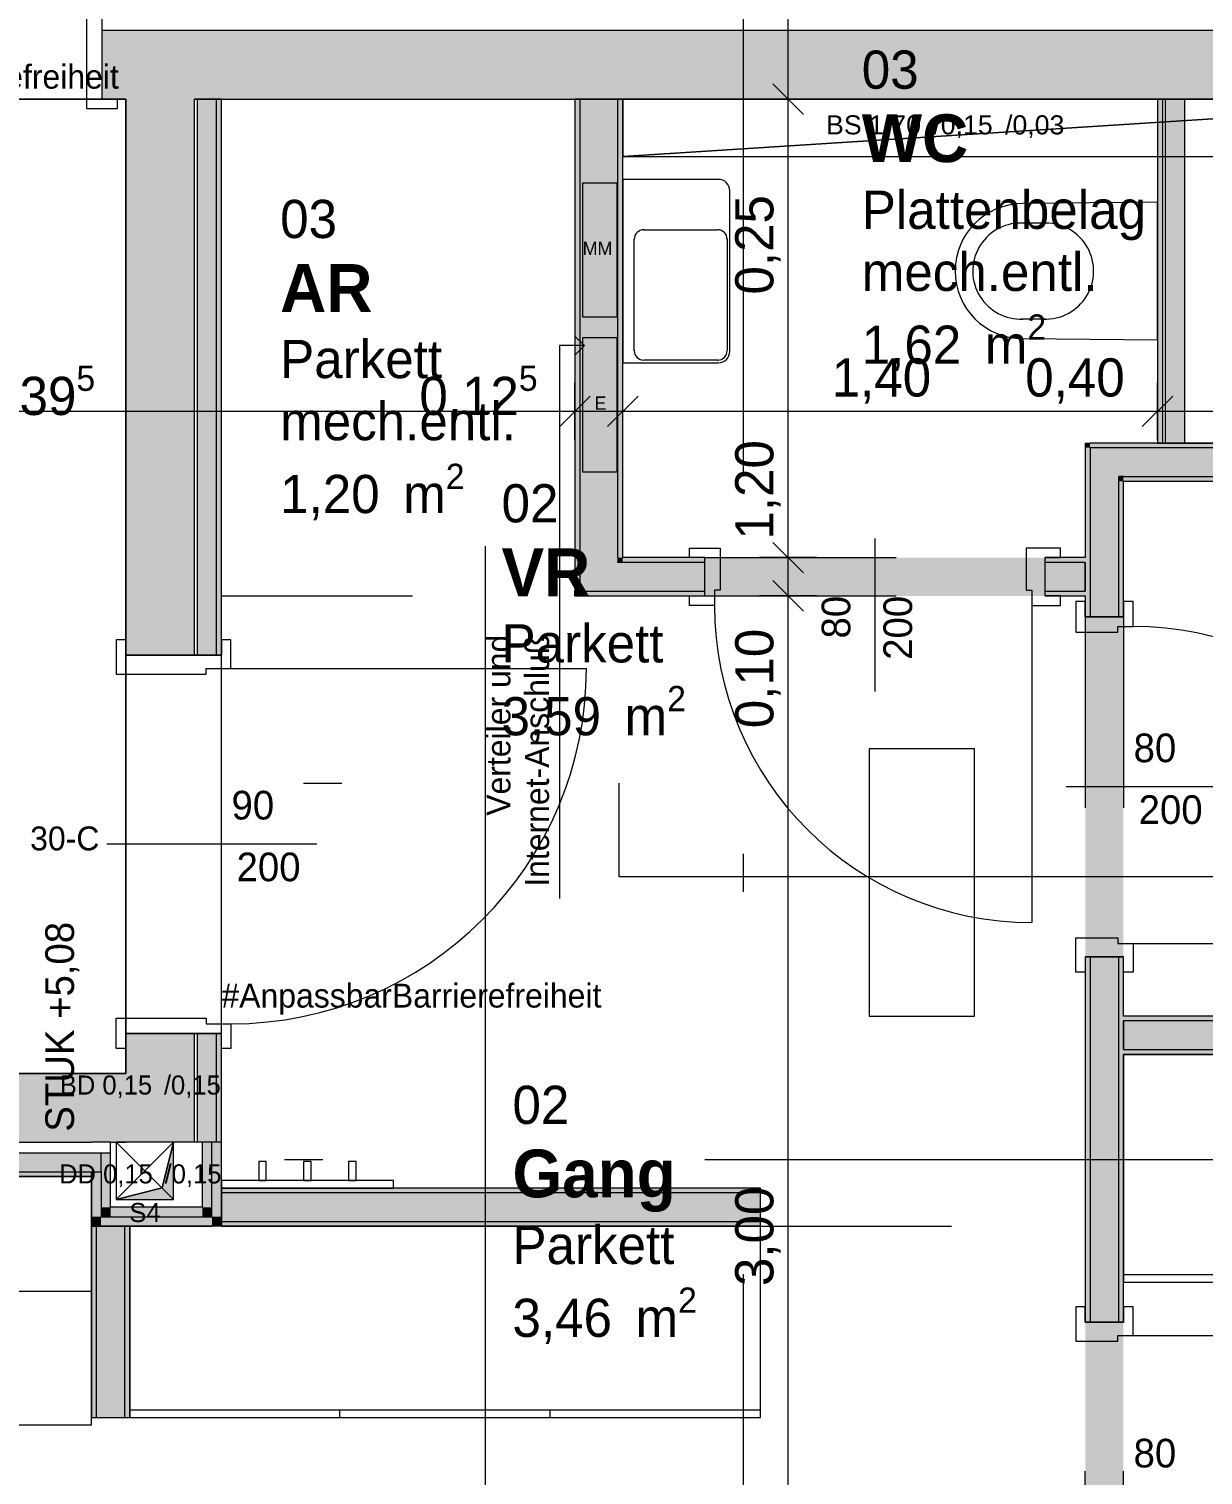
# Model space of a CAD drawing. Header units: metres. Extents: x -3 to 205, y -18 to 45.
# Drawn here: x 13.131 to 16.203, y -9.826 to -6.041 of the extents above; entities that cross this region are included whole.
import ezdxf

# ---------------------------------------------------------------- set-up
doc = ezdxf.new("R2010")
doc.units = ezdxf.units.M
doc.header["$MEASUREMENT"] = 0
for name, pattern in [('Achse', [0.004, 0.002, -0.001, 0, -0.001]), ('Schnittlinie', [0.006, 0.003, -0.0015, 0, -0.0015]), ('Strichlinie eng', [0.002, 0.0015, -0.0005]), ('Untersicht', [0.001, 0.0005, -0.0005])]:
    doc.linetypes.add(name, pattern=pattern)
for name, color, linetype in [('1._1.Stock PP STG1_3_000 Achsraster', 7, 'Continuous'), ('1._1.Stock PP STG1_3_120 Wand Innen tragend', 7, 'Continuous'), ('1._1.Stock PP STG1_3_130 Wand Innen', 7, 'Continuous'), ('1._1.Stock PP STG1_3_170 Schachtwände', 7, 'Continuous'), ('1._1.Stock PP STG1_3_220 Bodenaufbau', 7, 'Continuous'), ('1._1.Stock PP STG1_3_270 Deckendurchbruchsymbol', 7, 'Continuous'), ('1._1.Stock PP STG1_3_510 Möblierung', 7, 'Continuous'), ('1._1.Stock PP STG1_3_520 Fixeinbauten', 7, 'Continuous'), ('1._1.Stock PP STG1_3_530 Küche', 7, 'Continuous'), ('1._1.Stock PP STG1_3_540 Sanitäreinrichtung', 7, 'Continuous'), ('1._1.Stock PP STG1_3_630 Elektrische Installation', 7, 'Continuous'), ('1._1.Stock PP STG1_3_810 Raum', 7, 'Continuous'), ('1._1.Stock PP STG1_3_815 Raumbegrenzung', 7, 'Continuous'), ('1._1.Stock PP STG1_3_851 Marker Schnitt', 7, 'Continuous'), ('1._1.Stock PP STG1_3_945 Einreichplan Beschriftung', 7, 'Continuous'), ('1._1.Stock PP STG1_3_950 Polierplan Bemaßung', 7, 'Continuous')]:
    doc.layers.add(name, color=color, linetype=linetype)
doc.styles.add('ERSTELLTER_STIL_1', font='arial.ttf')
doc.styles.add('ERSTELLTER_STIL_2', font='')
doc.styles.add('ERSTELLTER_STIL_6', font='')
doc.styles.get('ERSTELLTER_STIL_2').set_extended_font_data('Eurostile')
doc.styles.get('ERSTELLTER_STIL_6').set_extended_font_data('Eurostile', bold=True)

msp = doc.modelspace()

# ---------------------------------------------------------------- hatches: boundary and pattern name
at = {"layer": '1._1.Stock PP STG1_3_120 Wand Innen tragend', "linetype": 'Continuous', "lineweight": 13, "true_color": 0x3f7f02}
for points in [[(16.385, -6.045), (13.3225, -6.045), (13.3225, -6.225), (16.385, -6.225)], [(13.385, -7.68), (13.565, -7.68), (13.565, -6.225), (13.385, -6.225)], [(13.385, -8.955), (13.565, -8.955), (13.565, -8.67), (13.385, -8.67)], [(9.685, -8.955), (13.295, -8.955), (13.295, -8.775), (9.685, -8.775)], [(13.32, -8.865), (13.295, -8.775), (13.295, -8.955), (13.32, -8.955)], [(13.345, -8.955), (13.385, -8.955), (13.385, -8.775), (13.295, -8.775)], [(13.345, -8.955), (13.32, -8.865), (13.32, -8.955)]]:
    msp.add_hatch(color=76, dxfattribs=at).paths.add_polyline_path(points)
at = {"layer": '1._1.Stock PP STG1_3_120 Wand Innen tragend', "linetype": 'Continuous', "lineweight": 13, "true_color": 0xffaa00}
for points in [[(13.5725, -6.225), (13.5725, -7.68), (13.6225, -7.68), (13.6225, -6.225)], [(13.5725, -8.955), (13.6225, -8.955), (13.6225, -8.67), (13.5725, -8.67)], [(9.685, -9.0325), (13.295, -9.0325), (13.295, -8.9825), (9.685, -8.9825)], [(13.32, -9.0325), (13.32, -8.9825), (13.295, -8.9825), (13.295, -9.0325)]]:
    msp.add_hatch(color=40, dxfattribs=at).paths.add_polyline_path(points)
at = {"layer": '1._1.Stock PP STG1_3_120 Wand Innen tragend', "linetype": 'Continuous', "lineweight": 13, "true_color": 0xfb02fe}
for points in [[(13.6225, -6.225), (13.6225, -7.68), (13.635, -7.68), (13.635, -6.225)], [(13.6225, -8.955), (13.635, -8.955), (13.635, -8.67), (13.6225, -8.67)], [(9.685, -9.045), (13.295, -9.045), (13.295, -9.0325), (9.685, -9.0325)]]:
    msp.add_hatch(color=6, dxfattribs=at).paths.add_polyline_path(points)
at = {"layer": '1._1.Stock PP STG1_3_130 Wand Innen', "linetype": 'Continuous', "lineweight": 13, "true_color": 0xfb02fe}
for points in [[(14.5725, -7.5125), (14.5725, -6.225), (14.56, -6.225), (14.56, -7.5125)], [(14.685, -7.425), (14.685, -6.225), (14.6725, -6.225), (14.6725, -7.425)], [(16.0843, -6.225), (16.0843, -7.125), (16.0968, -7.125), (16.0968, -6.225)], [(15.895, -7.125), (15.9075, -7.1375), (15.9075, -7.125)], [(15.895, -7.1375), (15.9075, -7.1375), (15.895, -7.125)], [(15.895, -7.1375), (15.895, -7.58), (15.9075, -7.58), (15.9075, -7.1375)], [(15.9075, -7.1375), (16.2843, -7.1375), (16.2843, -7.125), (15.9075, -7.125)], [(15.9825, -7.2125), (15.995, -7.225), (15.995, -7.2125)], [(15.995, -7.225), (15.9825, -7.2125), (15.9825, -7.225)], [(15.995, -7.225), (15.9825, -7.225), (15.9825, -7.58), (15.995, -7.58)], [(15.995, -7.225), (16.2843, -7.225), (16.2843, -7.2125), (15.995, -7.2125)], [(14.6725, -7.435), (14.685, -7.425), (14.6725, -7.425)], [(14.685, -7.425), (14.6725, -7.435), (14.6725, -7.4375), (14.685, -7.4375)], [(14.685, -7.425), (14.685, -7.4375), (14.9, -7.4375), (14.9, -7.425)], [(15.79, -7.425), (15.79, -7.4375), (15.895, -7.4375), (15.895, -7.425)], [(14.5725, -7.5125), (14.56, -7.5125), (14.56, -7.525), (14.5725, -7.515)], [(14.56, -7.525), (14.5725, -7.525), (14.5725, -7.515)], [(14.5725, -7.5125), (14.5725, -7.515), (14.5756, -7.5125)], [(14.5725, -7.515), (14.5725, -7.525), (14.9, -7.525), (14.9, -7.5125), (14.5756, -7.5125)], [(15.895, -7.5125), (15.79, -7.5125), (15.79, -7.525), (15.895, -7.525)], [(15.9075, -8.47), (15.895, -8.47), (15.895, -9.4258), (15.9075, -9.4258)], [(15.995, -8.47), (15.9825, -8.47), (15.9825, -9.4258), (15.995, -9.4258)], [(18.6463, -8.625), (15.995, -8.625), (15.995, -8.6375), (18.6462, -8.6375)], [(15.995, -8.725), (18.6459, -8.725), (18.646, -8.7125), (15.995, -8.7125)], [(15.045, -9.075), (13.635, -9.075), (13.635, -9.0875), (15.045, -9.0875)], [(13.295, -9.175), (13.295, -9.675), (13.3075, -9.675), (13.3075, -9.175)], [(13.395, -9.675), (13.395, -9.175), (13.3825, -9.175), (13.3825, -9.675)], [(13.635, -9.175), (15.045, -9.175), (15.045, -9.1625), (13.635, -9.1625)]]:
    msp.add_hatch(color=6, dxfattribs=at).paths.add_polyline_path(points)
at = {"layer": '1._1.Stock PP STG1_3_130 Wand Innen', "linetype": 'Continuous', "lineweight": 13, "true_color": 0xffaa00}
for points in [[(14.6694, -7.4375), (14.6725, -7.435), (14.6725, -6.225), (14.5725, -6.225), (14.5725, -7.4375)], [(16.1043, -6.225), (16.1043, -7.125), (16.1543, -7.125), (16.1543, -6.225)], [(15.9075, -7.1375), (15.9825, -7.2125), (15.9825, -7.1375)], [(15.9825, -7.2125), (15.9075, -7.1375), (15.9075, -7.2125)], [(15.9825, -7.2125), (16.2843, -7.2125), (16.2843, -7.1375), (15.9825, -7.1375)], [(15.9825, -7.2125), (15.9075, -7.2125), (15.9075, -7.58), (15.9825, -7.58)], [(14.5725, -7.4375), (14.5725, -7.5125), (14.5756, -7.5125), (14.6694, -7.4375)], [(14.6725, -7.4375), (14.6694, -7.4375), (14.5756, -7.5125), (14.6725, -7.5125)], [(14.6725, -7.435), (14.6694, -7.4375), (14.6725, -7.4375)], [(14.6725, -7.5125), (14.9, -7.5125), (14.9, -7.4375), (14.6725, -7.4375)], [(15.79, -7.5125), (15.895, -7.5125), (15.895, -7.4375), (15.79, -7.4375)], [(15.9825, -8.47), (15.9075, -8.47), (15.9075, -9.4258), (15.9825, -9.4258)], [(15.995, -8.7125), (18.646, -8.7125), (18.6462, -8.6375), (15.995, -8.6375)], [(13.635, -9.1625), (15.045, -9.1625), (15.045, -9.0875), (13.635, -9.0875)], [(13.3825, -9.675), (13.3825, -9.175), (13.3075, -9.175), (13.3075, -9.675)]]:
    msp.add_hatch(color=40, dxfattribs=at).paths.add_polyline_path(points)
at = {"layer": '1._1.Stock PP STG1_3_130 Wand Innen', "linetype": 'Continuous', "lineweight": 0, "true_color": 0xffffff}
for points in [[(15.79, -7.525), (15.79, -7.425), (14.9, -7.425), (14.9, -7.525)], [(15.895, -8.47), (15.995, -8.47), (15.995, -7.58), (15.895, -7.58)], [(15.895, -9.4258), (15.895, -10.3158), (15.995, -10.3158), (15.995, -9.4258)]]:
    msp.add_hatch(color=7, dxfattribs=at).paths.add_polyline_path(points)
at = {"layer": '1._1.Stock PP STG1_3_170 Schachtwände', "linetype": 'Continuous', "lineweight": 13, "true_color": 0xfb02fe}
for points in [[(13.61, -9.125), (13.61, -8.955), (13.585, -8.955), (13.585, -9.125)], [(13.635, -9.15), (13.635, -8.955), (13.61, -8.955), (13.61, -9.15)], [(13.345, -9.125), (13.345, -8.9825), (13.32, -8.9825), (13.32, -9.125)], [(13.32, -9.15), (13.32, -9.0325), (13.295, -9.0325), (13.295, -9.15)], [(13.295, -9.15), (13.295, -9.175), (13.32, -9.15)], [(13.32, -9.15), (13.295, -9.175), (13.32, -9.175)], [(13.32, -9.125), (13.32, -9.15), (13.345, -9.125)], [(13.345, -9.125), (13.32, -9.15), (13.345, -9.15)], [(13.61, -9.15), (13.32, -9.15), (13.32, -9.175), (13.61, -9.175)], [(13.585, -9.125), (13.345, -9.125), (13.345, -9.15), (13.585, -9.15)], [(13.585, -9.15), (13.61, -9.15), (13.585, -9.125)], [(13.585, -9.125), (13.61, -9.15), (13.61, -9.125)], [(13.61, -9.175), (13.635, -9.175), (13.61, -9.15)], [(13.61, -9.15), (13.635, -9.175), (13.635, -9.15)]]:
    msp.add_hatch(color=6, dxfattribs=at).paths.add_polyline_path(points)
at = {"layer": '1._1.Stock PP STG1_3_270 Deckendurchbruchsymbol', "linetype": 'Continuous', "lineweight": 0}
msp.add_hatch(color=8, dxfattribs=at).paths.add_polyline_path([(13.36, -9.105), (13.51, -9.105), (13.51, -8.955), (13.4797, -9.0747)])
at = {"layer": '1._1.Stock PP STG1_3_630 Elektrische Installation', "linetype": 'Continuous', "lineweight": 0, "true_color": 0x3f1b00}
for points in [[(14.67, -6.445), (14.58, -6.445), (14.58, -6.795), (14.67, -6.795)], [(14.67, -6.85), (14.58, -6.85), (14.58, -7.2), (14.67, -7.2)]]:
    msp.add_hatch(color=28, dxfattribs=at).paths.add_polyline_path(points)

# ---------------------------------------------------------------- linework, layer by layer
at = {"layer": '1._1.Stock PP STG1_3_000 Achsraster', "color": 5, "linetype": 'Achse', "lineweight": 0, "ltscale": 1000}
for p, q in [((15, 3), (15, -18)), ((-1.5, -9), (21, -9))]:
    msp.add_line(p, q, dxfattribs=at)
at = {"layer": '1._1.Stock PP STG1_3_120 Wand Innen tragend', "color": 7, "linetype": 'Continuous', "lineweight": 13, "ltscale": 1000}
for p, q in [((13.3225, -5.975), (13.3225, -6.225)), ((13.2825, -6.25), (13.2825, -6.015)), ((13.3225, -6.0375), (13.3225, -6.045)), ((13.3225, -6.0375), (13.3225, -6.045)), ((13.3225, -6.0375), (13.3225, -6.045)), ((13.3225, -6.225), (13.3625, -6.225)), ((13.3625, -6.225), (13.3625, -6.25)), ((13.5725, -7.68), (13.5725, -6.225)), ((13.6225, -7.68), (13.6225, -6.225)), ((13.3625, -6.25), (13.2825, -6.25)), ((13.385, -7.64), (13.36, -7.64)), ((13.36, -7.64), (13.36, -7.73)), ((13.385, -7.68), (13.385, -7.64)), ((13.66, -7.64), (13.635, -7.64)), ((13.635, -7.64), (13.635, -7.68)), ((13.66, -7.715), (13.66, -7.64)), ((13.635, -7.68), (13.385, -7.68)), ((13.565, -7.68), (13.5725, -7.68)), ((13.565, -7.68), (13.5725, -7.68)), ((13.565, -7.68), (13.5725, -7.68)), ((13.5725, -7.68), (13.6225, -7.68)), ((13.5725, -7.68), (13.6225, -7.68)), ((13.5725, -7.68), (13.6225, -7.68)), ((13.6225, -7.68), (13.635, -7.68)), ((13.6225, -7.68), (13.635, -7.68)), ((13.6225, -7.68), (13.635, -7.68)), ((13.595, -7.73), (13.595, -7.715)), ((13.595, -7.715), (13.66, -7.715)), ((13.66, -7.715), (14.59, -7.715)), ((13.36, -7.73), (13.595, -7.73)), ((13.885, -8.175), (13.335, -8.175)), ((13.36, -8.63), (13.595, -8.63)), ((13.36, -8.71), (13.36, -8.63)), ((13.595, -8.63), (13.595, -8.645)), ((13.595, -8.645), (13.66, -8.645)), ((13.66, -8.645), (13.66, -8.71)), ((13.635, -8.67), (13.385, -8.67)), ((13.385, -8.67), (13.385, -8.71)), ((13.565, -8.67), (13.5725, -8.67)), ((13.565, -8.67), (13.5725, -8.67)), ((13.565, -8.67), (13.5725, -8.67)), ((13.5725, -8.955), (13.5725, -8.67)), ((13.5725, -8.67), (13.6225, -8.67)), ((13.5725, -8.67), (13.6225, -8.67)), ((13.5725, -8.67), (13.6225, -8.67)), ((13.6225, -8.955), (13.6225, -8.67)), ((13.6225, -8.67), (13.635, -8.67)), ((13.6225, -8.67), (13.635, -8.67)), ((13.6225, -8.67), (13.635, -8.67)), ((13.635, -8.71), (13.635, -8.67)), ((13.385, -8.71), (13.36, -8.71)), ((13.66, -8.71), (13.635, -8.71)), ((9.685, -8.9825), (13.295, -8.9825)), ((9.685, -9.0325), (13.295, -9.0325))]:
    msp.add_line(p, q, dxfattribs=at)
at = {"layer": '1._1.Stock PP STG1_3_120 Wand Innen tragend', "color": 7, "linetype": 'Continuous', "lineweight": 18, "ltscale": 1000}
for p, q in [((16.385, -6.045), (13.3225, -6.045)), ((13.3225, -6.045), (13.3225, -6.225)), ((13.3225, -6.045), (13.3225, -6.225)), ((13.3225, -6.045), (13.3225, -6.225)), ((13.565, -7.68), (13.565, -6.225)), ((13.385, -7.68), (13.565, -7.68)), ((13.385, -7.68), (13.565, -7.68)), ((13.385, -7.68), (13.565, -7.68)), ((13.385, -8.67), (13.565, -8.67)), ((13.385, -8.67), (13.565, -8.67)), ((13.385, -8.67), (13.565, -8.67)), ((13.565, -8.955), (13.565, -8.67)), ((9.685, -8.955), (13.295, -8.955))]:
    msp.add_line(p, q, dxfattribs=at)
at = {"layer": '1._1.Stock PP STG1_3_120 Wand Innen tragend', "color": 8, "linetype": 'Continuous', "lineweight": 13, "ltscale": 1000}
for p, q in [((13.3225, -6.225), (12.3325, -6.225)), ((13.385, -8.67), (13.385, -7.68)), ((13.635, -8.67), (13.635, -7.68))]:
    msp.add_line(p, q, dxfattribs=at)
at = {"layer": '1._1.Stock PP STG1_3_120 Wand Innen tragend', "color": 7, "linetype": 'Continuous', "lineweight": 18, "ltscale": 1000, "flags": 128}
for points in [[(13.3225, -6.225), (13.385, -6.225)], [(13.385, -6.225), (13.385, -7.68)], [(13.565, -6.225), (16.385, -6.225)], [(13.385, -8.67), (13.385, -8.775)], [(13.295, -8.775), (6.835, -8.775)], [(13.385, -8.775), (13.295, -8.775)], [(13.345, -8.955), (13.385, -8.955)], [(13.565, -8.955), (13.385, -8.955)]]:
    msp.add_lwpolyline(points, dxfattribs=at)
at = {"layer": '1._1.Stock PP STG1_3_120 Wand Innen tragend', "color": 7, "linetype": 'Continuous', "lineweight": 13, "ltscale": 1000, "flags": 128}
for points in [[(13.5725, -6.225), (13.565, -6.225)], [(13.6225, -6.225), (13.5725, -6.225)], [(13.635, -6.225), (13.6225, -6.225)], [(13.635, -7.68), (13.635, -6.225)], [(13.635, -8.955), (13.635, -8.67)], [(13.5725, -8.955), (13.565, -8.955)], [(13.6225, -8.955), (13.5725, -8.955)], [(13.635, -8.955), (13.6225, -8.955)], [(9.685, -9.045), (13.295, -9.045)], [(13.295, -9.045), (13.295, -9.0325)]]:
    msp.add_lwpolyline(points, dxfattribs=at)
at = {"layer": '1._1.Stock PP STG1_3_120 Wand Innen tragend', "color": 7, "linetype": 'Continuous', "lineweight": 13, "ltscale": 1000}
msp.add_arc((13.66, -7.715), 0.93, 270, 0, dxfattribs=at)
at = {"layer": '1._1.Stock PP STG1_3_130 Wand Innen', "color": 7, "linetype": 'Continuous', "lineweight": 18, "ltscale": 1000}
for p, q in [((14.5725, -6.225), (14.5725, -7.4375)), ((14.6725, -7.425), (14.6725, -6.225)), ((16.0968, -6.225), (16.0968, -7.125)), ((16.1043, -6.225), (16.1043, -7.125)), ((16.1543, -6.225), (16.1543, -7.125)), ((15.9825, -7.1375), (15.9075, -7.1375)), ((15.9075, -7.1375), (15.9075, -7.2125)), ((15.9825, -7.1375), (15.9075, -7.1375)), ((16.2843, -7.1375), (15.9825, -7.1375)), ((15.9075, -7.2125), (15.9075, -7.58)), ((15.995, -7.2125), (15.9825, -7.2125)), ((15.9825, -7.58), (15.9825, -7.2125)), ((15.995, -7.2125), (15.9825, -7.2125)), ((15.995, -7.2125), (16.2843, -7.2125)), ((14.5725, -7.4375), (14.5725, -7.5125)), ((14.6725, -7.425), (14.6725, -7.435)), ((14.6725, -7.425), (14.6725, -7.435)), ((14.6725, -7.4375), (14.6725, -7.435)), ((14.6725, -7.4375), (14.6725, -7.435)), ((14.9, -7.4375), (14.6725, -7.4375)), ((14.9, -7.4375), (14.9, -7.425)), ((14.9, -7.4375), (14.9, -7.425)), ((14.9, -7.4375), (14.9, -7.425)), ((14.9, -7.5125), (14.9, -7.4375)), ((14.9, -7.5125), (14.9, -7.4375)), ((14.9, -7.5125), (14.9, -7.4375)), ((15.79, -7.4375), (15.79, -7.425)), ((15.79, -7.4375), (15.79, -7.425)), ((15.79, -7.4375), (15.79, -7.425)), ((15.895, -7.4375), (15.79, -7.4375)), ((15.79, -7.5125), (15.79, -7.4375)), ((15.79, -7.5125), (15.79, -7.4375)), ((15.79, -7.5125), (15.79, -7.4375)), ((14.5756, -7.5125), (14.5725, -7.5125)), ((14.5756, -7.5125), (14.5725, -7.5125)), ((14.5756, -7.5125), (14.6725, -7.5125)), ((14.5756, -7.5125), (14.6725, -7.5125)), ((14.6725, -7.5125), (14.9, -7.5125)), ((14.9, -7.525), (14.9, -7.5125)), ((14.9, -7.525), (14.9, -7.5125)), ((14.9, -7.525), (14.9, -7.5125)), ((15.79, -7.5125), (15.895, -7.5125)), ((15.79, -7.525), (15.79, -7.5125)), ((15.79, -7.525), (15.79, -7.5125)), ((15.79, -7.525), (15.79, -7.5125)), ((15.895, -7.58), (15.9075, -7.58)), ((15.895, -7.58), (15.9075, -7.58)), ((15.895, -7.58), (15.9075, -7.58)), ((15.9075, -7.58), (15.9825, -7.58)), ((15.9075, -7.58), (15.9825, -7.58)), ((15.9075, -7.58), (15.9825, -7.58)), ((15.9825, -7.58), (15.995, -7.58)), ((15.9825, -7.58), (15.995, -7.58)), ((15.9825, -7.58), (15.995, -7.58)), ((15.895, -8.47), (15.9075, -8.47)), ((15.895, -8.47), (15.9075, -8.47)), ((15.895, -8.47), (15.9075, -8.47)), ((15.9075, -8.47), (15.9075, -9.4258)), ((15.9075, -8.47), (15.9825, -8.47)), ((15.9075, -8.47), (15.9825, -8.47)), ((15.9075, -8.47), (15.9825, -8.47)), ((15.9825, -9.4258), (15.9825, -8.47)), ((15.9825, -8.47), (15.995, -8.47)), ((15.9825, -8.47), (15.995, -8.47)), ((15.9825, -8.47), (15.995, -8.47)), ((18.6462, -8.6375), (15.995, -8.6375)), ((15.995, -8.7125), (18.646, -8.7125)), ((15.045, -9.0875), (13.635, -9.0875)), ((13.3075, -9.175), (13.3075, -9.675)), ((13.3825, -9.675), (13.3825, -9.175)), ((13.635, -9.1625), (15.045, -9.1625)), ((15.895, -9.4258), (15.9075, -9.4258)), ((15.895, -9.4258), (15.9075, -9.4258)), ((15.895, -9.4258), (15.9075, -9.4258)), ((15.9075, -9.4258), (15.9825, -9.4258)), ((15.9075, -9.4258), (15.9825, -9.4258)), ((15.9075, -9.4258), (15.9825, -9.4258)), ((15.9825, -9.4258), (15.995, -9.4258)), ((15.9825, -9.4258), (15.995, -9.4258)), ((15.9825, -9.4258), (15.995, -9.4258))]:
    msp.add_line(p, q, dxfattribs=at)
at = {"layer": '1._1.Stock PP STG1_3_130 Wand Innen', "color": 7, "linetype": 'Continuous', "lineweight": 13, "ltscale": 1000}
for p, q in [((15.345, -7.775), (15.345, -7.375)), ((14.86, -7.425), (14.86, -7.4)), ((14.86, -7.4), (14.94, -7.4)), ((14.94, -7.4), (14.94, -7.51)), ((15.74, -7.4), (15.74, -7.51)), ((15.83, -7.4), (15.74, -7.4)), ((15.83, -7.425), (15.83, -7.4)), ((14.9, -7.425), (14.86, -7.425)), ((14.9, -7.525), (14.9, -7.425)), ((15.79, -7.525), (15.79, -7.425)), ((15.79, -7.425), (15.83, -7.425)), ((14.86, -7.55), (14.86, -7.525)), ((14.86, -7.525), (14.9, -7.525)), ((14.94, -7.51), (14.925, -7.51)), ((14.925, -7.51), (14.925, -7.55)), ((15.74, -7.51), (15.755, -7.51)), ((15.755, -7.51), (15.755, -7.55)), ((15.83, -7.525), (15.79, -7.525)), ((15.83, -7.55), (15.83, -7.525)), ((14.925, -7.55), (14.86, -7.55)), ((15.755, -7.55), (15.83, -7.55)), ((15.755, -7.55), (15.755, -8.38)), ((15.895, -7.54), (15.87, -7.54)), ((15.87, -7.54), (15.87, -7.62)), ((15.895, -7.58), (15.895, -7.54)), ((16.02, -7.54), (15.995, -7.54)), ((15.995, -7.54), (15.995, -7.58)), ((16.02, -7.605), (16.02, -7.54)), ((15.995, -7.58), (15.895, -7.58)), ((15.98, -7.62), (15.98, -7.605)), ((15.98, -7.605), (16.02, -7.605)), ((15.87, -7.62), (15.98, -7.62)), ((16.245, -8.025), (15.845, -8.025)), ((15.87, -8.42), (15.98, -8.42)), ((15.87, -8.51), (15.87, -8.42)), ((15.98, -8.42), (15.98, -8.435)), ((15.98, -8.435), (16.02, -8.435)), ((16.02, -8.435), (16.02, -8.51)), ((16.02, -8.435), (16.85, -8.435)), ((15.995, -8.47), (15.895, -8.47)), ((15.895, -8.47), (15.895, -8.51)), ((15.995, -8.51), (15.995, -8.47)), ((15.895, -8.51), (15.87, -8.51)), ((16.02, -8.51), (15.995, -8.51)), ((15.895, -9.3858), (15.87, -9.3858)), ((15.87, -9.3858), (15.87, -9.4758)), ((15.895, -9.4258), (15.895, -9.3858)), ((16.02, -9.3858), (15.995, -9.3858)), ((15.995, -9.3858), (15.995, -9.4258)), ((16.02, -9.4608), (16.02, -9.3858)), ((15.995, -9.4258), (15.895, -9.4258)), ((15.98, -9.4758), (15.98, -9.4608)), ((15.98, -9.4608), (16.02, -9.4608)), ((16.02, -9.4608), (16.85, -9.4608)), ((15.87, -9.4758), (15.98, -9.4758))]:
    msp.add_line(p, q, dxfattribs=at)
at = {"layer": '1._1.Stock PP STG1_3_130 Wand Innen', "color": 8, "linetype": 'Untersicht', "lineweight": 13, "ltscale": 1000}
for p, q in [((14.9, -7.425), (15.79, -7.425)), ((14.9, -7.525), (15.79, -7.525)), ((15.895, -7.58), (15.895, -8.47)), ((15.995, -7.58), (15.995, -8.47)), ((15.895, -10.3158), (15.895, -9.4258)), ((15.995, -10.3158), (15.995, -9.4258))]:
    msp.add_line(p, q, dxfattribs=at)
at = {"layer": '1._1.Stock PP STG1_3_130 Wand Innen', "color": 7, "linetype": 'Continuous', "lineweight": 18, "ltscale": 1000, "flags": 128}
for points in [[(14.5725, -6.225), (14.56, -6.225)], [(14.56, -6.225), (14.56, -7.5125)], [(14.6725, -6.225), (14.5725, -6.225)], [(14.685, -6.225), (14.6725, -6.225)], [(14.685, -7.425), (14.685, -6.225)], [(16.2843, -6.225), (16.0843, -6.225)], [(16.0843, -6.225), (16.0843, -7.125)], [(15.895, -7.125), (15.9075, -7.125)], [(15.895, -7.125), (15.895, -7.425)], [(16.2843, -7.125), (15.9075, -7.125)], [(16.0843, -7.125), (16.2843, -7.125)], [(15.995, -7.58), (15.995, -7.225)], [(15.995, -7.225), (16.2843, -7.225)], [(14.9, -7.425), (14.685, -7.425)], [(15.895, -7.425), (15.79, -7.425)], [(15.895, -7.5125), (15.895, -7.4375)], [(15.895, -7.4375), (15.895, -7.5125)], [(14.56, -7.525), (14.56, -7.5125)], [(14.56, -7.525), (14.9, -7.525)], [(15.79, -7.525), (15.895, -7.525)], [(15.895, -7.525), (15.895, -7.58)], [(15.895, -8.47), (15.895, -9.4258)], [(15.995, -8.625), (15.995, -8.47)], [(18.5443, -8.625), (15.995, -8.625)], [(15.995, -8.6375), (15.995, -8.7125)], [(15.995, -8.7125), (15.995, -8.6375)], [(15.995, -8.725), (18.6459, -8.725)], [(15.995, -9.4258), (15.995, -8.725)], [(15.045, -9.075), (13.635, -9.075)], [(13.635, -9.075), (13.635, -9.175)], [(15.045, -9.175), (15.045, -9.075)], [(13.295, -9.175), (13.295, -9.675)], [(13.395, -9.175), (13.295, -9.175)], [(13.395, -9.675), (13.395, -9.175)], [(13.635, -9.175), (15.045, -9.175)], [(13.295, -9.675), (13.395, -9.675)]]:
    msp.add_lwpolyline(points, dxfattribs=at)
at = {"layer": '1._1.Stock PP STG1_3_130 Wand Innen', "color": 7, "linetype": 'Continuous', "lineweight": 13, "ltscale": 1000}
for centre, start, end in [((15.755, -7.55), 180, 270), ((16.02, -8.435), 0, 90), ((16.02, -9.4608), 270, 0)]:
    msp.add_arc(centre, 0.83, start, end, dxfattribs=at)
at = {"layer": '1._1.Stock PP STG1_3_170 Schachtwände', "color": 7, "linetype": 'Continuous', "lineweight": 18, "ltscale": 1000}
for p, q in [((13.32, -8.955), (13.295, -8.955)), ((13.32, -8.955), (13.295, -8.955)), ((13.345, -8.955), (13.32, -8.955)), ((13.345, -8.955), (13.32, -8.955)), ((13.345, -8.9825), (13.345, -8.955)), ((13.61, -9.125), (13.61, -8.955)), ((13.32, -9.0325), (13.32, -8.9825)), ((13.32, -9.0325), (13.32, -8.9825)), ((13.32, -9.0325), (13.32, -9.125)), ((13.32, -9.125), (13.32, -9.15)), ((13.32, -9.15), (13.345, -9.15)), ((13.345, -9.15), (13.585, -9.15)), ((13.585, -9.15), (13.61, -9.15)), ((13.61, -9.15), (13.61, -9.125))]:
    msp.add_line(p, q, dxfattribs=at)
at = {"layer": '1._1.Stock PP STG1_3_170 Schachtwände', "color": 7, "linetype": 'Continuous', "lineweight": 13, "ltscale": 1000}
for p, q in [((13.295, -8.9825), (13.32, -8.9825)), ((13.32, -8.9825), (13.345, -8.9825)), ((13.32, -8.9825), (13.345, -8.9825)), ((13.295, -9.0325), (13.32, -9.0325)), ((13.295, -9.0325), (13.32, -9.0325))]:
    msp.add_line(p, q, dxfattribs=at)
at = {"layer": '1._1.Stock PP STG1_3_170 Schachtwände', "color": 7, "linetype": 'Continuous', "lineweight": 18, "ltscale": 1000, "flags": 128}
for points in [[(13.345, -9.125), (13.345, -8.955)], [(13.61, -8.955), (13.585, -8.955)], [(13.585, -8.955), (13.585, -9.125)], [(13.635, -8.955), (13.61, -8.955)], [(13.635, -9.175), (13.635, -8.955)], [(13.295, -9.0325), (13.295, -9.15)], [(13.295, -9.175), (13.295, -9.15)], [(13.585, -9.125), (13.345, -9.125)], [(13.295, -9.175), (13.61, -9.175)], [(13.635, -9.175), (13.61, -9.175)]]:
    msp.add_lwpolyline(points, dxfattribs=at)
at = {"layer": '1._1.Stock PP STG1_3_220 Bodenaufbau', "color": 7, "linetype": 'Continuous', "lineweight": 13, "ltscale": 1000, "true_color": 0xf4f4f4, "flags": 128}
for points in [[(6.835, -6.225), (8.105, -6.225), (8.105, -5.735), (8.745, -5.735), (8.745, -3.865), (11.105, -3.865), (11.105, -6.225), (13.385, -6.225), (13.385, -8.775), (6.835, -8.775)], [(6.835, -8.775), (8.205, -8.775), (8.205, -7.555), (12.165, -7.555), (12.165, -8.775), (13.385, -8.775), (13.385, -6.225), (11.105, -6.225), (11.105, -6.045), (8.975, -6.045), (8.975, -6.225), (6.835, -6.225)]]:
    msp.add_lwpolyline(points, close=True, dxfattribs=at)
at = {"layer": '1._1.Stock PP STG1_3_270 Deckendurchbruchsymbol', "color": 7, "linetype": 'Strichlinie eng', "lineweight": 13, "ltscale": 1000}
for p, q in [((13.36, -9.105), (13.51, -8.955)), ((13.36, -8.955), (13.51, -9.105))]:
    msp.add_line(p, q, dxfattribs=at)
at = {"layer": '1._1.Stock PP STG1_3_270 Deckendurchbruchsymbol', "color": 1, "linetype": 'Continuous', "lineweight": 0, "ltscale": 1000, "flags": 128}
for points in [[(16.283, -6.2731), (16.385, -6.2251), (14.685, -6.225), (14.685, -6.375)], [(14.685, -6.375), (16.385, -6.3751), (16.385, -6.2251), (16.283, -6.2731)]]:
    msp.add_lwpolyline(points, close=True, dxfattribs=at)
at = {"layer": '1._1.Stock PP STG1_3_270 Deckendurchbruchsymbol', "color": 7, "linetype": 'Continuous', "lineweight": 13, "ltscale": 1000, "flags": 128}
for points in [[(13.4797, -9.0747), (13.51, -8.955), (13.36, -8.955), (13.36, -9.105)], [(13.36, -9.105), (13.51, -9.105), (13.51, -8.955), (13.4797, -9.0747)]]:
    msp.add_lwpolyline(points, close=True, dxfattribs=at)
at = {"layer": '1._1.Stock PP STG1_3_270 Deckendurchbruchsymbol', "color": 7, "linetype": 'Strichlinie eng', "lineweight": 13, "ltscale": 1000, "flags": 128}
msp.add_lwpolyline([(13.51, -9.105), (13.51, -8.955), (13.36, -8.955), (13.36, -9.105)], close=True, dxfattribs=at)
at = {"layer": '1._1.Stock PP STG1_3_510 Möblierung', "color": 8, "linetype": 'Continuous', "lineweight": 13, "ltscale": 1000, "true_color": 0x7e7f7f}
for p, q in [((15.995, -9.3008), (18.6441, -9.3008)), ((15.995, -9.3208), (15.995, -9.3008)), ((13.395, -9.655), (15.045, -9.655)), ((13.395, -9.675), (13.395, -9.655)), ((13.945, -9.675), (13.945, -9.655)), ((14.495, -9.675), (14.495, -9.655))]:
    msp.add_line(p, q, dxfattribs=at)
at = {"layer": '1._1.Stock PP STG1_3_510 Möblierung', "color": 8, "linetype": 'Continuous', "lineweight": 13, "ltscale": 1000, "true_color": 0x7e7f7f, "flags": 128}
for points in [[(15.995, -9.3208), (18.6441, -9.3208), (18.6441, -8.725), (15.995, -8.725)], [(13.395, -9.675), (15.045, -9.675), (15.045, -9.175), (13.395, -9.175)]]:
    msp.add_lwpolyline(points, close=True, dxfattribs=at)
at = {"layer": '1._1.Stock PP STG1_3_510 Möblierung', "color": 7, "linetype": 'Continuous', "lineweight": 13, "ltscale": 1000, "flags": 128}
for points in [[(13.7325, -9.005), (13.7325, -9.055), (13.7525, -9.055), (13.7525, -9.005)], [(13.85, -9.005), (13.85, -9.055), (13.87, -9.055), (13.87, -9.005)], [(13.9675, -9.005), (13.9675, -9.055), (13.9875, -9.055), (13.9875, -9.005)], [(14.085, -9.055), (13.635, -9.055), (13.635, -9.075), (14.085, -9.075)]]:
    msp.add_lwpolyline(points, close=True, dxfattribs=at)
at = {"layer": '1._1.Stock PP STG1_3_520 Fixeinbauten', "color": 5, "linetype": 'Continuous', "lineweight": 13, "ltscale": 1000, "flags": 128}
msp.add_lwpolyline([(15.605, -7.925), (15.33, -7.925), (15.33, -8.625), (15.605, -8.625)], close=True, dxfattribs=at)
at = {"layer": '1._1.Stock PP STG1_3_530 Küche', "color": 150, "linetype": 'Strichlinie eng', "lineweight": 13, "ltscale": 1000, "true_color": 0x0f7ffe}
for p, q in [((13.295, -9.045), (10.285, -9.045)), ((13.295, -9.345), (13.295, -9.045)), ((10.285, -9.345), (13.295, -9.345))]:
    msp.add_line(p, q, dxfattribs=at)
at = {"layer": '1._1.Stock PP STG1_3_530 Küche', "color": 150, "linetype": 'Continuous', "lineweight": 13, "ltscale": 1000, "true_color": 0x0f7ffe, "flags": 128}
msp.add_lwpolyline([(13.295, -9.045), (10.285, -9.045), (10.285, -9.695), (13.295, -9.695)], close=True, dxfattribs=at)
at = {"layer": '1._1.Stock PP STG1_3_540 Sanitäreinrichtung', "color": 150, "linetype": 'Continuous', "lineweight": 13, "ltscale": 1000, "true_color": 0x0f7ffe}
for p, q in [((14.74, -6.5669), (14.9332, -6.5669)), ((15.7912, -6.5492), (15.7263, -6.5492)), ((14.715, -6.8832), (14.715, -6.5919)), ((14.9581, -6.5919), (14.9581, -6.8832)), ((15.7912, -6.8008), (15.7263, -6.8008)), ((14.9332, -6.9082), (14.74, -6.9082))]:
    msp.add_line(p, q, dxfattribs=at)
at = {"layer": '1._1.Stock PP STG1_3_540 Sanitäreinrichtung', "color": 150, "linetype": 'Continuous', "lineweight": 13, "ltscale": 1000, "true_color": 0x0f7ffe, "flags": 128}
for points in [[(14.685, -6.435), (14.685, -6.915), (14.935, -6.915, 0.414214), (14.965, -6.885), (14.965, -6.465, 0.414214), (14.935, -6.435)], [(16.0843, -6.855), (16.0843, -6.495), (15.7308, -6.4985, 0.999827), (15.7308, -6.8515)]]:
    msp.add_lwpolyline(points, format="xyb", close=True, dxfattribs=at)
at = {"layer": '1._1.Stock PP STG1_3_540 Sanitäreinrichtung', "color": 150, "linetype": 'Continuous', "lineweight": 13, "ltscale": 1000, "true_color": 0x0f7ffe}
for centre, radius, start, end in [((14.74, -6.5919), 0.025, 90, 180), ((14.9332, -6.5919), 0.025, 0, 90), ((15.7264, -6.675), 0.1258, 90.0407, 272.4294), ((15.7911, -6.675), 0.1258, 267.5706, 89.9593), ((14.74, -6.8832), 0.025, 180, 270), ((14.9332, -6.8832), 0.025, 270, 0)]:
    msp.add_arc(centre, radius, start, end, dxfattribs=at)
for p in [(14.74, -6.5669), (14.9581, -6.5919), (14.715, -6.8832), (14.9332, -6.9082)]:
    msp.add_point(p, dxfattribs=at)
at = {"layer": '1._1.Stock PP STG1_3_630 Elektrische Installation', "color": 7, "linetype": 'Continuous', "lineweight": 13, "ltscale": 1000, "flags": 128}
for points in [[(14.67, -6.445), (14.58, -6.445), (14.58, -6.795), (14.67, -6.795)], [(14.67, -6.85), (14.58, -6.85), (14.58, -7.2), (14.67, -7.2)]]:
    msp.add_lwpolyline(points, close=True, dxfattribs=at)
at = {"layer": '1._1.Stock PP STG1_3_815 Raumbegrenzung', "color": 8, "linetype": 'Untersicht', "lineweight": 13, "ltscale": 1000}
for p, q in [((13.635, -7.525), (14.56, -7.525)), ((15.045, -9.175), (15.895, -9.175)), ((13.295, -10.525), (13.295, -9.675))]:
    msp.add_line(p, q, dxfattribs=at)
at = {"layer": '1._1.Stock PP STG1_3_851 Marker Schnitt', "color": 7, "linetype": 'Schnittlinie', "lineweight": 13, "ltscale": 1000}
for p, q in [((14.325, 4.805), (14.325, -18)), ((-2.85, -8.015), (14.6743, -8.015)), ((14.6743, -8.015), (14.6743, -8.2598)), ((14.6743, -8.2598), (19.85, -8.2598))]:
    msp.add_line(p, q, dxfattribs=at)
at = {"layer": '1._1.Stock PP STG1_3_945 Einreichplan Beschriftung', "color": 92, "linetype": 'Continuous', "lineweight": 13, "ltscale": 1000}
for p, q in [((14.585, -6.8702), (14.56, -6.8452)), ((14.585, -6.8702), (14.5196, -6.8702)), ((14.5196, -6.8702), (14.5196, -7.6267)), ((14.585, -6.8702), (14.56, -6.8952)), ((14.5196, -7.6267), (14.5196, -8.3172))]:
    msp.add_line(p, q, dxfattribs=at)
at = {"layer": '1._1.Stock PP STG1_3_950 Polierplan Bemaßung', "color": 6, "linetype": 'Continuous', "lineweight": 13, "ltscale": 1000, "true_color": 0xfb02fe}
for p, q in [((15.1177, -6.225), (15.1177, -5.975)), ((15.0777, -6.185), (15.1577, -6.265)), ((15.1927, -6.225), (15.0427, -6.225)), ((15.1177, -7.425), (15.1177, -6.225)), ((14.56, -7.117), (14.56, -6.967)), ((14.685, -7.117), (14.685, -6.967)), ((16.0843, -7.117), (16.0843, -6.967)), ((14.6, -7.002), (14.52, -7.082)), ((14.725, -7.002), (14.645, -7.082)), ((16.1243, -7.002), (16.0443, -7.082)), ((12.165, -7.042), (14.56, -7.042)), ((14.56, -7.042), (14.685, -7.042)), ((14.685, -7.042), (16.0843, -7.042)), ((16.0843, -7.042), (16.485, -7.042)), ((15.0777, -7.385), (15.1577, -7.465)), ((15.1927, -7.425), (15.0427, -7.425)), ((15.1177, -7.525), (15.1177, -7.425)), ((15.0777, -7.485), (15.1577, -7.565)), ((15.1927, -7.525), (15.0427, -7.525)), ((15.1177, -10.525), (15.1177, -7.525))]:
    msp.add_line(p, q, dxfattribs=at)

# ---------------------------------------------------------------- texts
at = {"layer": '1._1.Stock PP STG1_3_120 Wand Innen tragend', "color": 7, "linetype": 'Continuous', "lineweight": 13, "attachment_point": 9, "style": 'ERSTELLTER_STIL_2'}
for s, insert, char_height in [('\\A1;{\\pqr;\\pt0;\\fEurostile|b0|i0|c0|p0;\\W1.000000;90}', (13.773, -8.1114), 0.075), ('\\A1;{\\pqr;\\pt0;\\fEurostile|b0|i0|c0|p0;\\W1.000000;30-C}', (13.3158, -8.192), 0.0625), ('\\A1;{\\pqr;\\pt0;\\fEurostile|b0|i0|c0|p0;\\W1.000000;200}', (13.842, -8.273), 0.075)]:
    msp.add_mtext(s, dxfattribs=dict(at, insert=insert, char_height=char_height))
at = {"layer": '1._1.Stock PP STG1_3_120 Wand Innen tragend', "color": 7, "linetype": 'Continuous', "lineweight": 13, "insert": (13.2632, -8.3783), "char_height": 0.075, "attachment_point": 9, "rotation": 90, "style": 'ERSTELLTER_STIL_2'}
msp.add_mtext('\\A1;{\\pqr;\\pt0;\\fEurostile|b0|i0|c0|p0;\\W1.000000;STUK +5,08}', dxfattribs=at)
at = {"layer": '1._1.Stock PP STG1_3_130 Wand Innen', "color": 7, "linetype": 'Continuous', "lineweight": 13, "char_height": 0.075, "attachment_point": 9, "rotation": 90, "style": 'ERSTELLTER_STIL_2'}
for s, insert in [('\\A1;{\\pqr;\\pt0;\\fEurostile|b0|i0|c0|p0;\\W1.000000;80}', (15.2814, -7.525)), ('\\A1;{\\pqr;\\pt0;\\fEurostile|b0|i0|c0|p0;\\W1.000000;200}', (15.443, -7.525))]:
    msp.add_mtext(s, dxfattribs=dict(at, insert=insert))
at = {"layer": '1._1.Stock PP STG1_3_130 Wand Innen', "color": 7, "linetype": 'Continuous', "lineweight": 13, "char_height": 0.075, "attachment_point": 9, "style": 'ERSTELLTER_STIL_2'}
for s, insert in [('\\A1;{\\pqr;\\pt0;\\fEurostile|b0|i0|c0|p0;\\W1.000000;80}', (16.133, -7.9614)), ('\\A1;{\\pqr;\\pt0;\\fEurostile|b0|i0|c0|p0;\\W1.000000;200}', (16.202, -8.123)), ('\\A1;{\\pqr;\\pt0;\\fEurostile|b0|i0|c0|p0;\\W1.000000;80}', (16.133, -9.8072))]:
    msp.add_mtext(s, dxfattribs=dict(at, insert=insert))
at = {"layer": '1._1.Stock PP STG1_3_270 Deckendurchbruchsymbol', "color": 1, "linetype": 'Continuous', "lineweight": 0, "insert": (15.535, -6.3319), "char_height": 0.05, "attachment_point": 8, "rotation": 359.9959, "style": 'ERSTELLTER_STIL_1'}
msp.add_mtext('\\A1;{\\pqc;\\pt0;\\fArial|b0|i0|c0|p0;\\W1.000000;BS 1,70\\fArial|b0|i0|c0|p0;\\W1.000000;\\A1{\\H.66x;\\S^  ;}\\fArial|b0|i0|c0|p0;\\W1.000000; /0,15\\fArial|b0|i0|c0|p0;\\W1.000000;\\A1{\\H.66x;\\S^  ;}\\fArial|b0|i0|c0|p0;\\W1.000000; /0,03\\fArial|b0|i0|c0|p0;\\W1.000000;\\A1{\\H.66x;\\S^  ;}}', dxfattribs=at)
at = {"layer": '1._1.Stock PP STG1_3_270 Deckendurchbruchsymbol', "color": 1, "linetype": 'Continuous', "lineweight": 0, "char_height": 0.05, "style": 'ERSTELLTER_STIL_2'}
for s, insert, attachment_point in [('\\A1;{\\pqc;\\pt0;\\fEurostile|b0|i0|c0|p0;\\W1.000000;BD 0,15\\fEurostile|b0|i0|c0|p0;\\W1.000000;\\A1{\\H.66x;\\S^  ;}\\fEurostile|b0|i0|c0|p0;\\W1.000000; /0,15\\fEurostile|b0|i0|c0|p0;\\W1.000000;\\A1{\\H.66x;\\S^  ;}\\fEurostile|b0|i0|c0|p0;\\W1.000000;\\fEurostile|b0|i0|c0|p0;\\W1.000000;\\A1{\\H.66x;\\S^  ;}}', (13.435, -8.8448), 8), ('\\A1;{\\pqc;\\pt0;\\fEurostile|b0|i0|c0|p0;\\W1.000000;DD 0,15\\fEurostile|b0|i0|c0|p0;\\W1.000000;\\A1{\\H.66x;\\S^  ;}\\fEurostile|b0|i0|c0|p0;\\W1.000000; /0,15\\fEurostile|b0|i0|c0|p0;\\W1.000000;\\A1{\\H.66x;\\S^  ;}\\fEurostile|b0|i0|c0|p0;\\W1.000000;\\fEurostile|b0|i0|c0|p0;\\W1.000000;\\A1{\\H.66x;\\S^  ;}}', (13.435, -9.0775), 8), ('\\A1;{\\pqc;\\pt0;\\fEurostile|b0|i0|c0|p0;\\W1.000000;S4}', (13.435, -9.1139), 2)]:
    msp.add_mtext(s, dxfattribs=dict(at, insert=insert, attachment_point=attachment_point))
at = {"layer": '1._1.Stock PP STG1_3_630 Elektrische Installation', "color": 7, "linetype": 'Continuous', "lineweight": 13, "char_height": 0.035, "attachment_point": 4, "style": 'ERSTELLTER_STIL_2'}
for s, insert in [('\\A1;{\\pql;\\fEurostile|b0|i0|c0|p0;\\W1.000000;MM}', (14.58, -6.6156)), ('\\A1;{\\pql;\\fEurostile|b0|i0|c0|p0;\\W1.000000;E}', (14.6112, -7.0206))]:
    msp.add_mtext(s, dxfattribs=dict(at, insert=insert))
at = {"layer": '1._1.Stock PP STG1_3_810 Raum', "color": 7, "linetype": 'Continuous', "lineweight": 13, "attachment_point": 1}
for s, insert, char_height, style in [('\\A1;{\\pql;\\pt0;\\fEurostile|b0|i0|c0|p0;\\W1.000000;03}', (15.3103, -6.0978), 0.1, 'ERSTELLTER_STIL_2'), ('\\A1;{\\pql;\\pt0;\\fEurostile|b1|i0|c0|p0;\\W1.000000;WC}', (15.3103, -6.2649), 0.125, 'ERSTELLTER_STIL_6'), ('\\A1;{\\pql;\\pt0;\\fEurostile|b0|i0|c0|p0;\\W1.000000;Plattenbelag}', (15.3103, -6.4645), 0.1, 'ERSTELLTER_STIL_2'), ('\\A1;{\\pql;\\pt0;\\fEurostile|b0|i0|c0|p0;\\W1.000000;03}', (13.7887, -6.4886), 0.1, 'ERSTELLTER_STIL_2'), ('\\A1;{\\pql;\\pt0;\\fEurostile|b0|i0|c0|p0;\\W1.000000;mech.entl.}', (15.3103, -6.627), 0.1, 'ERSTELLTER_STIL_2'), ('\\A1;{\\pql;\\pt0;\\fEurostile|b1|i0|c0|p0;\\W1.000000;AR}', (13.7887, -6.6568), 0.125, 'ERSTELLTER_STIL_6'), ('\\A1;{\\pql;\\pt0,0.05;\\fEurostile|b0|i0|c0|p0;\\W1.000000;1,62\\fEurostile|b0|i0|c0|p0;\\W1.000000;\\A1{\\H.66x;\\S^  ;}\\fEurostile|b0|i0|c0|p0;\\W1.000000; m\\fEurostile|b0|i0|c0|p0;\\W1.000000;\\A1{\\H.66x;\\S2^  ;}}', (15.3103, -6.7885), 0.1, 'ERSTELLTER_STIL_2'), ('\\A1;{\\pql;\\pt0;\\fEurostile|b0|i0|c0|p0;\\W1.000000;Parkett}', (13.7887, -6.8552), 0.1, 'ERSTELLTER_STIL_2'), ('\\A1;{\\pql;\\pt0;\\fEurostile|b0|i0|c0|p0;\\W1.000000;mech.entl.}', (13.7887, -7.0177), 0.1, 'ERSTELLTER_STIL_2'), ('\\A1;{\\pql;\\pt0,0.05;\\fEurostile|b0|i0|c0|p0;\\W1.000000;1,20\\fEurostile|b0|i0|c0|p0;\\W1.000000;\\A1{\\H.66x;\\S^  ;}\\fEurostile|b0|i0|c0|p0;\\W1.000000; m\\fEurostile|b0|i0|c0|p0;\\W1.000000;\\A1{\\H.66x;\\S2^  ;}}', (13.7887, -7.1792), 0.1, 'ERSTELLTER_STIL_2'), ('\\A1;{\\pql;\\pt0;\\fEurostile|b0|i0|c0|p0;\\W1.000000;02}', (14.3679, -7.2327), 0.1, 'ERSTELLTER_STIL_2'), ('\\A1;{\\pql;\\pt0;\\fEurostile|b1|i0|c0|p0;\\W1.000000;VR}', (14.3679, -7.4009), 0.125, 'ERSTELLTER_STIL_6'), ('\\A1;{\\pql;\\pt0;\\fEurostile|b0|i0|c0|p0;\\W1.000000;Parkett}', (14.3679, -7.5993), 0.1, 'ERSTELLTER_STIL_2'), ('\\A1;{\\pql;\\pt0,0.05;\\fEurostile|b0|i0|c0|p0;\\W1.000000;3,59\\fEurostile|b0|i0|c0|p0;\\W1.000000;\\A1{\\H.66x;\\S^  ;}\\fEurostile|b0|i0|c0|p0;\\W1.000000; m\\fEurostile|b0|i0|c0|p0;\\W1.000000;\\A1{\\H.66x;\\S2^  ;}}', (14.3679, -7.7608), 0.1, 'ERSTELLTER_STIL_2'), ('\\A1;{\\pql;\\pt0;\\fEurostile|b0|i0|c0|p0;\\W1.000000;02}', (14.3965, -8.8071), 0.1, 'ERSTELLTER_STIL_2'), ('\\A1;{\\pql;\\pt0;\\fEurostile|b1|i0|c0|p0;\\W1.000000;Gang}', (14.3965, -8.9742), 0.125, 'ERSTELLTER_STIL_6'), ('\\A1;{\\pql;\\pt0;\\fEurostile|b0|i0|c0|p0;\\W1.000000;Parkett}', (14.3965, -9.1738), 0.1, 'ERSTELLTER_STIL_2'), ('\\A1;{\\pql;\\pt0,0.05;\\fEurostile|b0|i0|c0|p0;\\W1.000000;3,46\\fEurostile|b0|i0|c0|p0;\\W1.000000;\\A1{\\H.66x;\\S^  ;}\\fEurostile|b0|i0|c0|p0;\\W1.000000; m\\fEurostile|b0|i0|c0|p0;\\W1.000000;\\A1{\\H.66x;\\S2^  ;}}', (14.3965, -9.3352), 0.1, 'ERSTELLTER_STIL_2')]:
    msp.add_mtext(s, dxfattribs=dict(at, insert=insert, char_height=char_height, style=style))
at = {"layer": '1._1.Stock PP STG1_3_945 Einreichplan Beschriftung', "color": 5, "linetype": 'Continuous', "lineweight": 0, "char_height": 0.0625, "attachment_point": 7, "style": 'ERSTELLTER_STIL_2'}
for insert in [(12.3725, -6.2164), (13.635, -8.6214)]:
    msp.add_mtext('\\A1;{\\pql;\\fEurostile|b0|i0|c0|p0;\\W1.000000;#AnpassbarBarrierefreiheit}', dxfattribs=dict(at, insert=insert))
at = {"layer": '1._1.Stock PP STG1_3_945 Einreichplan Beschriftung', "color": 92, "linetype": 'Continuous', "lineweight": 13, "insert": (14.4929, -7.6267), "char_height": 0.0625, "attachment_point": 9, "rotation": 90, "line_spacing_factor": 0.968754, "style": 'ERSTELLTER_STIL_2'}
msp.add_mtext('\\A1;{\\pqr;\\fEurostile|b0|i0|c0|p0;\\W1.000000;Verteiler und\\P\\pqr;\\fEurostile|b0|i0|c0|p0;\\W1.000000;Internet-Anschluß}', dxfattribs=at)
at = {"layer": '1._1.Stock PP STG1_3_950 Polierplan Bemaßung', "color": 6, "linetype": 'Continuous', "lineweight": 13, "true_color": 0xfb02fe, "char_height": 0.1, "width": 0.306373, "attachment_point": 7, "rotation": 90, "style": 'ERSTELLTER_STIL_2'}
for s, insert in [('\\A1;{\\pql;\\fEurostile|b0|i0|c0|p0;\\W1.000000;0,25}', (15.0977, -6.7364)), ('\\A1;{\\pql;\\fEurostile|b0|i0|c0|p0;\\W1.000000;1,20}', (15.0977, -7.3777)), ('\\A1;{\\pql;\\fEurostile|b0|i0|c0|p0;\\W1.000000;0,10}', (15.0977, -7.8714)), ('\\A1;{\\pql;\\fEurostile|b0|i0|c0|p0;\\W1.000000;3,00}', (15.0977, -9.3314))]:
    msp.add_mtext(s, dxfattribs=dict(at, insert=insert))
at = {"layer": '1._1.Stock PP STG1_3_950 Polierplan Bemaßung', "color": 6, "linetype": 'Continuous', "lineweight": 13, "true_color": 0xfb02fe, "char_height": 0.1, "attachment_point": 7, "style": 'ERSTELLTER_STIL_2'}
for s, insert in [('\\A1;{\\pql;\\fEurostile|b0|i0|c0|p0;\\W1.000000;2,39\\fEurostile|b0|i0|c0|p0;\\W1.000000;\\A1{\\H.66x;\\S5^  ;}}', (12.9954, -7.0809)), ('\\A1;{\\pql;\\fEurostile|b0|i0|c0|p0;\\W1.000000;0,12\\fEurostile|b0|i0|c0|p0;\\W1.000000;\\A1{\\H.66x;\\S5^  ;}}', (14.1529, -7.0809))]:
    msp.add_mtext(s, dxfattribs=dict(at, insert=insert))
at = {"layer": '1._1.Stock PP STG1_3_950 Polierplan Bemaßung', "color": 6, "linetype": 'Continuous', "lineweight": 13, "true_color": 0xfb02fe, "char_height": 0.1, "width": 0.306373, "attachment_point": 7, "style": 'ERSTELLTER_STIL_2'}
for s, insert in [('\\A1;{\\pql;\\fEurostile|b0|i0|c0|p0;\\W1.000000;1,40}', (15.2315, -7.022)), ('\\A1;{\\pql;\\fEurostile|b0|i0|c0|p0;\\W1.000000;0,40}', (15.7379, -7.022))]:
    msp.add_mtext(s, dxfattribs=dict(at, insert=insert))

doc.saveas('drawing.dxf')
